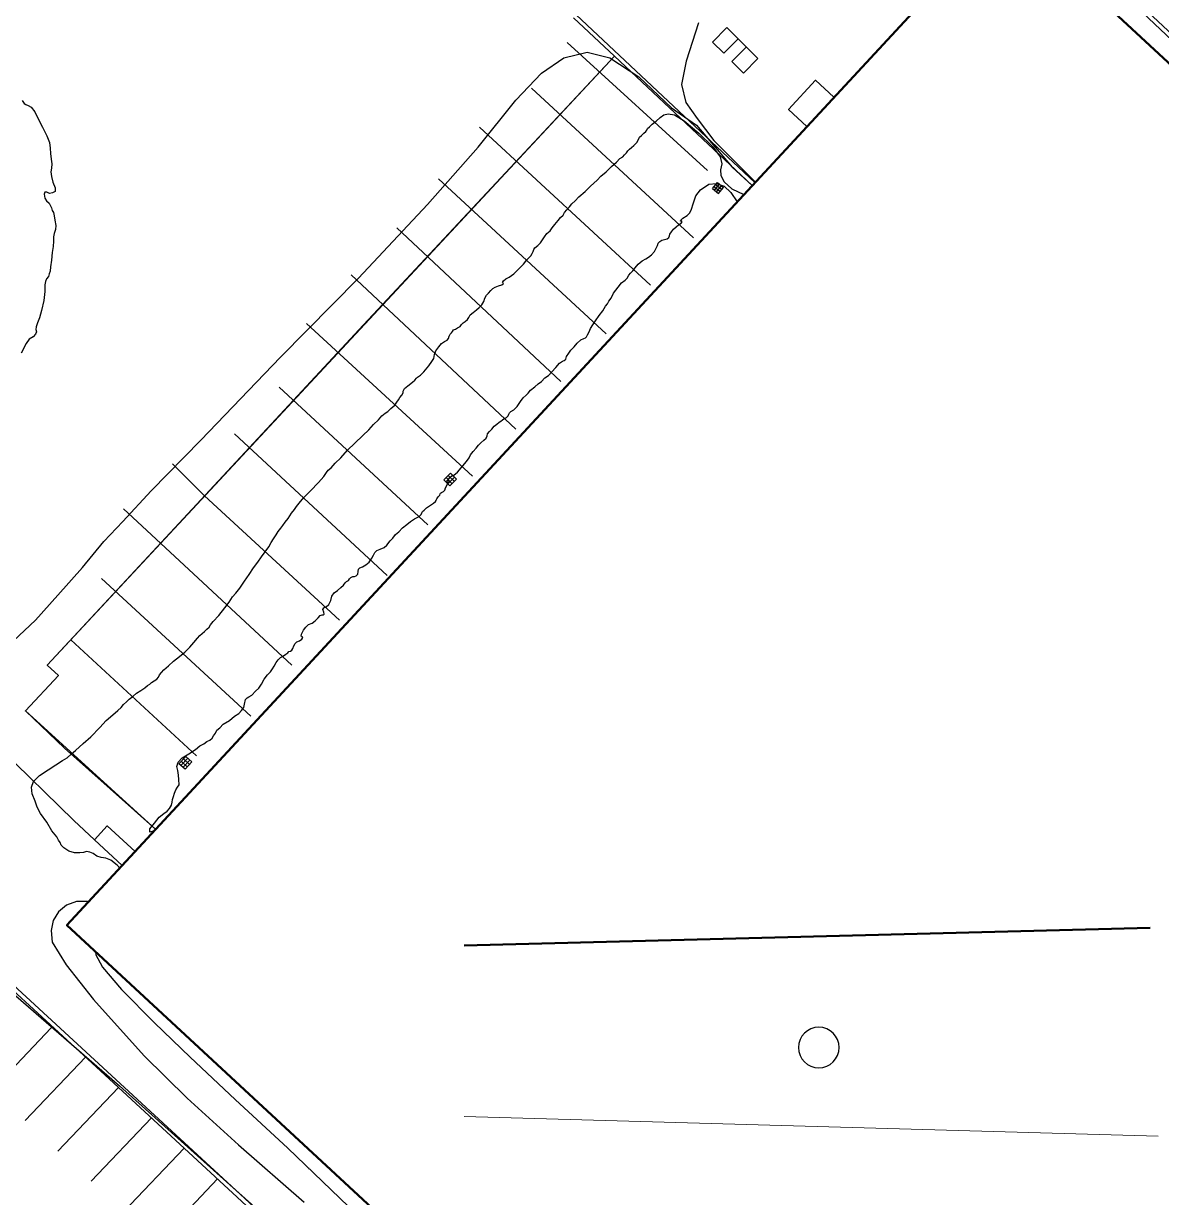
# Model space of a CAD drawing. Header units: metres. Extents: x 1167299 to 1168507, y 308548 to 309729.
# Drawn here: x 1167591.4 to 1167824.2, y 309313.1 to 309553.3 of the extents above; entities that cross this region are included whole.
import ezdxf

# ---------------------------------------------------------------- set-up
doc = ezdxf.new("R2010")
doc.units = ezdxf.units.M
for name, color, linetype in [('A-OBSTRUCTION', 7, 'Continuous'), ('C-CONC-PAD', 51, 'Continuous'), ('Contour_Line_Intermediate', 8, 'Continuous'), ('Contour_Line_Major', 9, 'Continuous'), ('U-CATCHBASIN', 3, 'Continuous')]:
    doc.layers.add(name, color=color, linetype=linetype)
for name, color, linetype, lineweight in [('B-OVERHANG', 3, 'Continuous', 50), ('R-CURB', 6, 'Continuous', 20), ('R-PAVEMARK-LINE', 1, 'Continuous', 20), ('R-ROAD-ASPH', 5, 'Continuous', 35), ('R-WALK-CONC', 34, 'Continuous', 20), ('V-VEGETATION', 2, 'Continuous', 20)]:
    doc.layers.add(name, color=color, linetype=linetype, lineweight=lineweight)

# ---------------------------------------------------------------- blocks, each defined once
blk = doc.blocks.new('d6')
for points in [[(-1, 1), (1, 1), (1, -1), (-1, -1), (-1, 1)], [(1, 0.33), (-1, 0.33)], [(-0.33, 1), (-0.33, -1)], [(0.33, 1), (0.33, -1)], [(1, -0.33), (-1, -0.33)]]:
    blk.add_lwpolyline(points)
blk = doc.blocks.new('d9')
for points in [[(-1, 1), (1, 1), (1, -1), (-1, -1), (-1, 1)], [(1, 0.33), (-1, 0.33)], [(-0.33, 1), (-0.33, -1)], [(0.33, 1), (0.33, -1)], [(1, -0.33), (-1, -0.33)]]:
    blk.add_lwpolyline(points)
blk = doc.blocks.new('_U-CATCHBASIN')
for points in [[(-0.05, 0.05), (-0.05, -0.05)], [(-0.05, 0.05), (0.05, 0.05)], [(-0.046, 0.017), (0.046, 0.017)], [(-0.017, 0.046), (-0.017, -0.046)], [(0.017, 0.046), (0.017, -0.046)], [(0.05, 0.05), (0.05, -0.05)], [(-0.05, -0.05), (0.05, -0.05)], [(-0.046, -0.017), (0.046, -0.017)]]:
    blk.add_lwpolyline(points)

msp = doc.modelspace()

# ---------------------------------------------------------------- linework, layer by layer
at = {"layer": 'A-OBSTRUCTION'}
msp.add_lwpolyline([(1168164.56, 309556.91), (1168002.26, 309381.73), (1167792.37, 309576.19), (1167600.26, 309368.85), (1167805.21, 309178.96)], dxfattribs=at)
at = {"layer": 'B-OVERHANG'}
for points in [[(1168164.56, 309556.91), (1168002.26, 309381.73), (1167792.37, 309576.19), (1167600.26, 309368.85), (1167805.21, 309178.96)], [(1167821.88, 309368.33), (1167681.52, 309364.67)]]:
    msp.add_lwpolyline(points, dxfattribs=at)
at = {"layer": 'C-CONC-PAD'}
msp.add_lwpolyline([(1167757.2, 309538.24), (1167753.45, 309541.71), (1167747.91, 309535.73), (1167751.66, 309532.25), (1167757.2, 309538.24)], close=True, dxfattribs=at)
msp.add_lwpolyline([(1167754.09, 309347.98, 1), (1167754.09, 309339.66, 1)], format="xyb", close=True, dxfattribs=at)
at = {"layer": 'Contour_Line_Intermediate'}
for points, elevation in [([(1167826.4, 309549.87), (1167813.07, 309562.48)], 75.29), ([(1167729.48, 309553.46), (1167726.99, 309545.65), (1167726.01, 309540.88), (1167726.86, 309537.14), (1167729.19, 309533.9), (1167732.6, 309529.39), (1167737.36, 309524.62), (1167741.11, 309520.87)], 75.29), ([(1167589.31, 309427.04), (1167593.81, 309431.25), (1167598.42, 309436.36), (1167603.46, 309442.05), (1167607.82, 309447.33), (1167611.69, 309451.46), (1167617.51, 309457.71), (1167627.66, 309468.07), (1167643.99, 309485.1), (1167659.92, 309501.23), (1167674.06, 309516.31), (1167684.43, 309528.04), (1167692.14, 309537.62), (1167697.39, 309543.2), (1167701.9, 309546.29), (1167706.72, 309547.44), (1167711.32, 309546.28), (1167717.25, 309542.42), (1167723.94, 309536.11), (1167729.09, 309532.53), (1167736.34, 309523.93), (1167740.46, 309520.17)], 74.98), ([(1167591.14, 309537.55), (1167591.49, 309537), (1167591.85, 309536.73), (1167592.35, 309536.57), (1167592.94, 309536.19), (1167593.7, 309535.27), (1167594.35, 309533.84), (1167595.26, 309532.13), (1167596.17, 309530.38), (1167596.7, 309529), (1167596.81, 309527.82), (1167596.93, 309526.71), (1167597.01, 309525.56), (1167597.17, 309524.59), (1167597.11, 309523.76), (1167597, 309523.02), (1167597.13, 309522.06), (1167597.39, 309520.85), (1167597.86, 309519.69), (1167597.83, 309518.98), (1167597.35, 309518.66), (1167596.72, 309518.56), (1167596.17, 309518.85), (1167595.77, 309518.8), (1167595.59, 309518.41), (1167595.76, 309517.63), (1167596.12, 309517.07), (1167596.64, 309516.6), (1167596.86, 309516.14), (1167597.12, 309515.61), (1167597.24, 309515.08), (1167597.53, 309514.64), (1167597.65, 309513.98), (1167597.82, 309513.1), (1167597.98, 309512.04), (1167597.92, 309511.2), (1167597.65, 309510.38), (1167597.53, 309509.67), (1167597.53, 309508.79), (1167597.48, 309507.72), (1167597.26, 309506.46), (1167597.14, 309504.94), (1167596.9, 309503.52), (1167596.84, 309502.66), (1167596.62, 309502.11), (1167596.48, 309501.59), (1167596.07, 309501.12), (1167595.9, 309500.55), (1167595.73, 309499.84), (1167595.73, 309498.48), (1167595.56, 309496.68), (1167595.06, 309494.63), (1167594.65, 309493.15), (1167594.23, 309492.11), (1167593.99, 309491.3), (1167593.94, 309490.76), (1167594.01, 309490.28), (1167593.81, 309489.79), (1167593.35, 309489.23), (1167592.55, 309488.74), (1167591.9, 309487.86), (1167590.89, 309485.9)], 74.98), ([(1167618.25, 309388.25), (1167618.09, 309388.17), (1167617.22, 309387.92), (1167617.26, 309388.55), (1167618.19, 309389.75), (1167619.12, 309390.97), (1167620.12, 309391.68), (1167620.77, 309392.21), (1167621.23, 309392.73), (1167621.66, 309393.42), (1167621.83, 309393.99), (1167621.88, 309394.56), (1167622.09, 309395.15), (1167622.3, 309395.89), (1167622.58, 309396.56), (1167622.87, 309397.09), (1167623.21, 309397.57), (1167623.14, 309398.65), (1167623.11, 309399.56), (1167622.93, 309400.5), (1167622.74, 309401.33), (1167623.02, 309402.23), (1167623.83, 309403.08), (1167625.22, 309403.94), (1167626.55, 309404.81), (1167627.46, 309405.52), (1167628.27, 309405.96), (1167628.9, 309406.41), (1167629.52, 309406.69), (1167629.95, 309407.11), (1167630.25, 309407.57), (1167630.65, 309408.17), (1167630.93, 309408.73), (1167631.52, 309409.24), (1167632.22, 309409.96), (1167633.5, 309410.7), (1167634.52, 309411.62), (1167635.42, 309412.17), (1167636.01, 309412.77), (1167636.48, 309413.36), (1167636.63, 309414.1), (1167636.81, 309415.01), (1167637.12, 309415.34), (1167637.49, 309415.59), (1167638.11, 309415.93), (1167638.84, 309416.74), (1167639.51, 309417.38), (1167640.1, 309418.18), (1167640.62, 309419.19), (1167641.3, 309420.07), (1167641.89, 309420.69), (1167642.31, 309421.27), (1167642.7, 309421.83), (1167643.09, 309422.59), (1167643.46, 309423.16), (1167643.96, 309423.62), (1167644.57, 309423.94), (1167645.06, 309424.33), (1167645.45, 309424.59), (1167645.66, 309424.86), (1167646.01, 309424.93), (1167646.28, 309425.12), (1167646.47, 309425.47), (1167646.7, 309425.98), (1167646.95, 309426.48), (1167647.32, 309426.81), (1167647.84, 309427.06), (1167648.32, 309427.39), (1167648.51, 309427.68), (1167648.39, 309427.82), (1167648.19, 309427.99), (1167648.23, 309428.38), (1167648.67, 309429.24), (1167649.17, 309429.84), (1167649.7, 309430.37), (1167650.42, 309430.68), (1167651.07, 309431.14), (1167651.69, 309431.76), (1167652.09, 309432.22), (1167652.47, 309432.36), (1167652.78, 309432.32), (1167652.88, 309432.48), (1167652.81, 309432.9), (1167652.63, 309433.45), (1167652.81, 309433.77), (1167653.33, 309434.01), (1167653.86, 309434.48), (1167654.23, 309435.29), (1167654.48, 309436.16), (1167654.91, 309436.83), (1167655.59, 309437.32), (1167656.29, 309437.92), (1167656.82, 309438.42), (1167657.17, 309438.89), (1167657.47, 309439.17), (1167657.88, 309439.35), (1167658.1, 309439.75), (1167658.37, 309440.02), (1167658.76, 309440.21), (1167659.1, 309440.22), (1167659.45, 309440.34), (1167659.75, 309440.7), (1167659.87, 309441.21), (1167659.91, 309441.69), (1167660.16, 309441.99), (1167660.73, 309442.18), (1167661.45, 309442.57), (1167662.09, 309443.14), (1167662.65, 309443.97), (1167662.99, 309444.56), (1167663.23, 309445.11), (1167663.7, 309445.52), (1167664.35, 309445.81), (1167665.18, 309446.1), (1167665.75, 309446.6), (1167666.4, 309447.48), (1167666.96, 309448.07), (1167667.46, 309448.77), (1167668.17, 309449.35), (1167668.94, 309450.12), (1167669.84, 309450.81), (1167670.57, 309451.42), (1167671.41, 309451.97), (1167672.35, 309452.47), (1167672.76, 309452.87), (1167672.9, 309453.19), (1167673.03, 309453.5), (1167673.36, 309453.78), (1167673.82, 309454.21), (1167674.47, 309454.64), (1167675.26, 309455.21), (1167675.69, 309455.55), (1167675.83, 309455.75), (1167675.81, 309455.83), (1167675.93, 309456.09), (1167676.22, 309456.51), (1167676.53, 309456.84), (1167676.61, 309457.11), (1167676.67, 309457.24), (1167676.9, 309457.41), (1167677.31, 309457.59), (1167677.58, 309457.88), (1167677.75, 309458.34), (1167678.08, 309458.96), (1167678.26, 309459.61), (1167678.35, 309460.13), (1167678.74, 309460.57), (1167679.4, 309460.96), (1167680.16, 309461.54), (1167680.9, 309462.43), (1167681.69, 309463.29), (1167682.19, 309464), (1167682.57, 309464.5), (1167682.86, 309465.08), (1167683.35, 309465.74), (1167684.01, 309466.46), (1167684.46, 309467.08), (1167684.96, 309467.54), (1167685.54, 309468.1), (1167686.04, 309468.52), (1167686.27, 309468.95), (1167686.31, 309469.38), (1167686.69, 309469.83), (1167687.19, 309470.35), (1167687.68, 309470.92), (1167688.22, 309471.36), (1167688.68, 309471.74), (1167689.06, 309471.97), (1167689.36, 309472.23), (1167689.66, 309472.46), (1167690.17, 309472.73), (1167690.53, 309473.04), (1167690.71, 309473.38), (1167690.79, 309473.68), (1167691.06, 309473.93), (1167691.67, 309474.32), (1167692.36, 309474.99), (1167693.08, 309475.98), (1167693.62, 309476.76), (1167694.19, 309477.27), (1167694.63, 309477.7), (1167695.09, 309478.29), (1167695.98, 309478.97), (1167696.65, 309479.62), (1167697.35, 309480.11), (1167698.01, 309480.82), (1167698.78, 309481.32), (1167699.47, 309482.07), (1167700.3, 309482.95), (1167701.03, 309483.83), (1167701.66, 309484.26), (1167702.03, 309484.42), (1167702.31, 309484.66), (1167702.48, 309485.19), (1167702.95, 309485.88), (1167703.35, 309486.53), (1167704.03, 309487.21), (1167704.66, 309487.95), (1167705.44, 309488.59), (1167706.01, 309488.89), (1167706.36, 309489.01), (1167706.59, 309489.21), (1167706.77, 309489.66), (1167707.1, 309490.23), (1167707.36, 309490.92), (1167707.88, 309491.65), (1167708.41, 309492.48), (1167709.16, 309493.58), (1167709.92, 309494.56), (1167710.44, 309495.52), (1167710.85, 309495.99), (1167711.11, 309496.55), (1167711.61, 309497.17), (1167712.1, 309498.16), (1167713.07, 309499.42), (1167713.75, 309500.26), (1167714.45, 309500.79), (1167714.92, 309501.24), (1167715.25, 309501.83), (1167715.59, 309502.28), (1167716.04, 309502.7), (1167716.51, 309503.34), (1167717.15, 309504.1), (1167717.95, 309504.77), (1167718.68, 309505.17), (1167719.28, 309505.55), (1167719.89, 309506.02), (1167720.47, 309506.67), (1167720.82, 309507.34), (1167721.11, 309507.89), (1167721.23, 309508.38), (1167721.54, 309508.71), (1167721.97, 309509.01), (1167722.49, 309509.15), (1167723.1, 309509.29), (1167723.4, 309509.52), (1167723.53, 309509.88), (1167723.61, 309510.26), (1167723.99, 309510.72), (1167724.37, 309511.28), (1167724.89, 309511.71), (1167725.37, 309512.15), (1167725.91, 309512.5), (1167726.14, 309512.76), (1167726.09, 309512.89), (1167725.82, 309512.92), (1167725.87, 309513.12), (1167726.3, 309513.53), (1167727.16, 309514.08), (1167727.7, 309514.62), (1167728.03, 309515.37), (1167728.36, 309516.41), (1167728.92, 309518.06), (1167729.89, 309519.33), (1167731.56, 309520.46), (1167733.13, 309520.63), (1167734.74, 309520.07), (1167736.11, 309518.78), (1167737.37, 309516.88), (1167737.35, 309516.81)], 74.37), ([(1167619.71, 309391.31), (1167619.71, 309391.31)], 74.37), ([(1167604.7, 309373.64), (1167604.48, 309373.72), (1167602.22, 309373.67), (1167600.18, 309372.92), (1167598.51, 309371.6), (1167597.44, 309369.82), (1167597.01, 309367.75), (1167597.26, 309365.4), (1167600.08, 309360.76), (1167605.72, 309353.65), (1167616.09, 309342.14), (1167624.85, 309333.45), (1167635.38, 309323.94), (1167648.82, 309312.19)], 74.98), ([(1167606.34, 309363.22), (1167606.11, 309362.94), (1167607.57, 309360.29), (1167611.4, 309355.7), (1167618.17, 309348.91), (1167625.5, 309341.82), (1167634.68, 309333.19), (1167645.44, 309323.22), (1167657.87, 309311.28)], 75.29), ([(1167649.69, 309319.06), (1167649.81, 309319.09), (1167649.69, 309319.06)], 75.29)]:
    msp.add_lwpolyline(points, dxfattribs=dict(at, elevation=elevation))
at = {"layer": 'Contour_Line_Major', "elevation": 74.68}
for points in [[(1167611.11, 309380.55), (1167610.52, 309381.14), (1167609.24, 309382.18), (1167608.24, 309382.55), (1167607.24, 309382.71), (1167606.42, 309383), (1167605.64, 309383.5), (1167604.95, 309383.81), (1167604.29, 309383.9), (1167603.63, 309383.74), (1167602.88, 309383.67), (1167601.84, 309383.68), (1167600.65, 309383.98), (1167599.63, 309384.65), (1167599.1, 309385.21), (1167598.9, 309385.76), (1167598.57, 309386.23), (1167598.18, 309386.95), (1167597.19, 309388.19), (1167596.14, 309389.9), (1167594.88, 309391.73), (1167594.21, 309393.03), (1167593.76, 309394.25), (1167593.19, 309395.74), (1167593, 309397.11), (1167593.4, 309398.26), (1167594.69, 309399.45), (1167596.43, 309400.65), (1167598.02, 309401.64), (1167599.35, 309402.52), (1167600.31, 309403.12), (1167601.16, 309403.83), (1167602.02, 309404.62), (1167603.58, 309406), (1167605.13, 309407.39), (1167607.02, 309409.29), (1167608.29, 309410.76), (1167609.69, 309411.91), (1167610.66, 309412.75), (1167611.39, 309413.41), (1167611.84, 309414.03), (1167612.46, 309414.52), (1167613.01, 309415.11), (1167613.81, 309415.71), (1167614.52, 309416.34), (1167615.37, 309416.85), (1167616.22, 309417.43), (1167616.77, 309417.86), (1167617.22, 309418.17), (1167617.57, 309418.48), (1167618.09, 309418.83), (1167618.63, 309419.21), (1167619, 309419.63), (1167619.23, 309420.1), (1167619.64, 309420.55), (1167620.12, 309421.13), (1167621.05, 309421.95), (1167622.04, 309422.87), (1167623.33, 309423.86), (1167624.4, 309424.69), (1167625.4, 309425.75), (1167626.25, 309426.69), (1167626.97, 309427.58), (1167627.48, 309428.11), (1167627.97, 309428.52), (1167628.39, 309428.95), (1167628.89, 309429.39), (1167629.39, 309429.83), (1167629.64, 309430.28), (1167630.21, 309431.02), (1167631.32, 309432.21), (1167632.6, 309433.8), (1167633.48, 309434.97), (1167634.12, 309436.01), (1167634.83, 309436.81), (1167635.65, 309437.82), (1167636.58, 309439.22), (1167637.56, 309440.59), (1167638.41, 309441.94), (1167639.31, 309443.16), (1167640.06, 309444.23), (1167640.85, 309445.27), (1167641.57, 309446.29), (1167642.07, 309447.15), (1167642.54, 309447.87), (1167643.06, 309448.69), (1167643.5, 309449.43), (1167644.02, 309450.09), (1167644.47, 309450.63), (1167644.94, 309451.29), (1167645.55, 309452.09), (1167646.22, 309453.18), (1167646.81, 309453.9), (1167647.24, 309454.55), (1167647.81, 309455.19), (1167648.77, 309456.35), (1167650.12, 309457.69), (1167651.75, 309459.46), (1167652.86, 309460.67), (1167653.39, 309461.45), (1167653.72, 309461.98), (1167654.3, 309462.43), (1167655.15, 309463.36), (1167656.29, 309464.46), (1167657.68, 309466.01), (1167659.14, 309467.45), (1167660.83, 309469.02), (1167662.04, 309470.19), (1167662.99, 309471.26), (1167664.03, 309472.28), (1167664.7, 309473.04), (1167665.35, 309473.59), (1167665.95, 309473.98), (1167666.54, 309474.59), (1167667.38, 309475.22), (1167667.78, 309475.87), (1167668.12, 309476.35), (1167668.38, 309476.82), (1167668.76, 309477.27), (1167669.09, 309477.74), (1167669.09, 309478.12), (1167669.32, 309478.69), (1167670.03, 309479.2), (1167670.94, 309479.93), (1167671.44, 309480.37), (1167671.79, 309480.75), (1167672, 309480.98), (1167672.58, 309481.39), (1167673.27, 309482.09), (1167674.31, 309483.27), (1167674.89, 309484.15), (1167675.33, 309484.83), (1167675.45, 309485.6), (1167675.77, 309486.36), (1167676.34, 309487.21), (1167676.89, 309487.87), (1167677.5, 309488.29), (1167678.04, 309488.56), (1167678.32, 309488.92), (1167678.47, 309489.36), (1167678.67, 309489.75), (1167678.95, 309490.04), (1167679.12, 309490.31), (1167679.34, 309490.63), (1167679.75, 309490.82), (1167680.2, 309491.1), (1167680.69, 309491.34), (1167680.98, 309491.73), (1167681.35, 309492.06), (1167681.75, 309492.36), (1167682.23, 309492.76), (1167682.5, 309493.2), (1167682.79, 309493.7), (1167683.38, 309494.24), (1167684.08, 309494.73), (1167684.63, 309495.24), (1167685.17, 309495.78), (1167685.56, 309496.49), (1167685.8, 309497.11), (1167686.08, 309497.75), (1167686.5, 309498.19), (1167686.98, 309498.73), (1167687.43, 309499.09), (1167687.89, 309499.41), (1167688.54, 309499.66), (1167689.26, 309499.88), (1167689.58, 309500.11), (1167689.39, 309500.33), (1167689.6, 309500.66), (1167690.04, 309501.07), (1167690.74, 309501.46), (1167691.73, 309502.13), (1167692.58, 309503.01), (1167693.66, 309504.09), (1167694.34, 309504.99), (1167694.86, 309505.43), (1167695.19, 309505.8), (1167695.46, 309506.28), (1167695.64, 309506.69), (1167695.77, 309507.1), (1167695.99, 309507.45), (1167696.63, 309507.94), (1167697.15, 309508.47), (1167697.54, 309509.05), (1167698, 309509.67), (1167698.46, 309510.4), (1167699.11, 309510.93), (1167699.54, 309511.54), (1167700.07, 309512.22), (1167700.78, 309513.02), (1167701.28, 309513.64), (1167701.78, 309514.15), (1167702.09, 309514.65), (1167702.53, 309515.22), (1167703.07, 309515.8), (1167703.59, 309516.44), (1167704.26, 309517.06), (1167705.02, 309517.85), (1167706.32, 309518.95), (1167707.4, 309520.06), (1167708.72, 309521.26), (1167709.52, 309522.1), (1167710.58, 309522.97), (1167711.69, 309524.08), (1167712.72, 309524.96), (1167713.39, 309525.7), (1167713.99, 309526.08), (1167714.35, 309526.46), (1167714.75, 309526.85), (1167715.03, 309527.26), (1167715.38, 309527.63), (1167715.8, 309527.96), (1167716.27, 309528.4), (1167716.86, 309529.01), (1167717.22, 309529.57), (1167717.44, 309530.1), (1167717.85, 309530.45), (1167718.3, 309530.91), (1167718.7, 309531.21), (1167718.89, 309531.54), (1167719.02, 309531.82), (1167719.43, 309532.18), (1167720.02, 309532.73), (1167720.8, 309533.36), (1167721.64, 309534.11), (1167722.41, 309534.65), (1167723.3, 309534.88), (1167724.59, 309534.62), (1167726.57, 309533.39), (1167729.57, 309530.92), (1167732.42, 309528.11), (1167733.9, 309526.04), (1167734.23, 309524.59), (1167733.99, 309523.41), (1167734.04, 309522.23), (1167734.72, 309520.93), (1167736.33, 309519.52), (1167738.75, 309518.32)], [(1167586.11, 309357.54), (1167610.99, 309336), (1167633.62, 309315.71), (1167656.2, 309295.6)]]:
    msp.add_lwpolyline(points, dxfattribs=at)
at = {"layer": 'R-CURB'}
msp.add_lwpolyline([(1167816.24, 309560.61), (1167841.08, 309537.41)], dxfattribs=at)
msp.add_lwpolyline([(1167635.7, 309313.82), (1167605.93, 309341.29), (1167577.87, 309367.07), (1167570.98, 309373.17), (1167570.42, 309372.54), (1167577.3, 309366.45), (1167605.36, 309340.67), (1167635.13, 309313.2), (1167660.32, 309289.84), (1167684.72, 309267.17), (1167685.29, 309267.79), (1167660.89, 309290.46), (1167635.7, 309313.82)], close=True, dxfattribs=at)
at = {"layer": 'R-PAVEMARK-LINE'}
for points in [[(1167741.63, 309546.2), (1167735.25, 309552.55), (1167732.31, 309549.54), (1167734.63, 309547.24), (1167737.6, 309550.21)], [(1167731.33, 309523.25), (1167702.64, 309549.42)], [(1167739.27, 309548.55), (1167736.31, 309545.59), (1167738.67, 309543.19)], [(1167738.67, 309543.19), (1167741.63, 309546.2)], [(1167728.47, 309509.47), (1167695.31, 309540.1)], [(1167684.67, 309532.12), (1167719.65, 309499.82)], [(1167710.62, 309489.85), (1167676.28, 309521.58)], [(1167701.33, 309480.08), (1167667.75, 309511.5)], [(1167658.39, 309501.88), (1167692.11, 309470.33)], [(1167683.26, 309460.71), (1167649.28, 309491.98)], [(1167674.1, 309450.76), (1167643.69, 309478.96)], [(1167634.53, 309469.35), (1167665.8, 309440.42)], [(1167656, 309431.29), (1167628.38, 309456.67), (1167621.87, 309463.25)], [(1167646.26, 309422.05), (1167611.87, 309454.03)], [(1167637.87, 309411.64), (1167607.31, 309439.77)], [(1167626.79, 309403.49), (1167601.05, 309427.27)], [(1167597.07, 309347.86), (1167585.04, 309335.27)], [(1167591.74, 309328.89), (1167604.1, 309341.84)], [(1167598.42, 309322.64), (1167610.79, 309335.67)], [(1167617.56, 309329.41), (1167605.2, 309316.49)], [(1167611.9, 309310.26), (1167624.23, 309323.26)], [(1167631.05, 309316.96), (1167618.77, 309303.93)]]:
    msp.add_lwpolyline(points, dxfattribs=at)
at = {"layer": 'R-ROAD-ASPH'}
for points in [[(1167704.46, 309555.11), (1167741.02, 309520.78), (1167751.66, 309532.25), (1167747.91, 309535.73), (1167753.45, 309541.71), (1167757.2, 309538.24), (1167757.2, 309538.24), (1167791.68, 309575.46)], [(1167586.73, 309404.86), (1167601.67, 309390.25), (1167605.89, 309386.34), (1167608.52, 309389.18), (1167614.21, 309383.9), (1167618.43, 309388.46), (1167591.77, 309412.7), (1167598.51, 309419.97), (1167596.23, 309422.08), (1167712.31, 309546.65), (1167703.92, 309554.48)], [(1167660.32, 309289.84), (1167635.13, 309313.2), (1167605.36, 309340.67), (1167577.3, 309366.45)]]:
    msp.add_lwpolyline(points, dxfattribs=at)
at = {"layer": 'R-WALK-CONC'}
for points in [[(1167740.47, 309520.18), (1167712.31, 309546.65), (1167660.93, 309491.69), (1167596.23, 309422.08), (1167598.51, 309419.97), (1167591.77, 309412.7), (1167599.77, 309405.1), (1167618.43, 309388.46), (1167740.47, 309520.18)], [(1167614.21, 309383.9), (1167608.52, 309389.18), (1167605.89, 309386.34), (1167611.58, 309381.06), (1167614.21, 309383.9)]]:
    msp.add_lwpolyline(points, close=True, dxfattribs=at)
at = {"layer": 'V-VEGETATION'}
msp.add_lwpolyline([(1167823.5, 309325.66), (1167681.52, 309329.72)], dxfattribs=at)

# ---------------------------------------------------------------- block references
at = {"layer": 'U-CATCHBASIN', "xscale": 15.57552493394404, "yscale": 15.57552493394404, "zscale": 15.57552493394404, "rotation": 49.13544706472736}
msp.add_blockref('_U-CATCHBASIN', (1167733.47, 309519.68), dxfattribs=at)
at = {"layer": 'U-CATCHBASIN'}
for name, p, xscale, yscale, rotation in [('d6', (1167678.68, 309460.02, 244.25), 0.8838834545829078, 0.964236476204612, 315), ('d9', (1167624.5, 309402.07, 244.03), 0.8446385643698952, 1.018062504855069, 317.2906112670899)]:
    msp.add_blockref(name, p, dxfattribs=dict(at, xscale=xscale, yscale=yscale, rotation=rotation))

doc.saveas('drawing.dxf')
